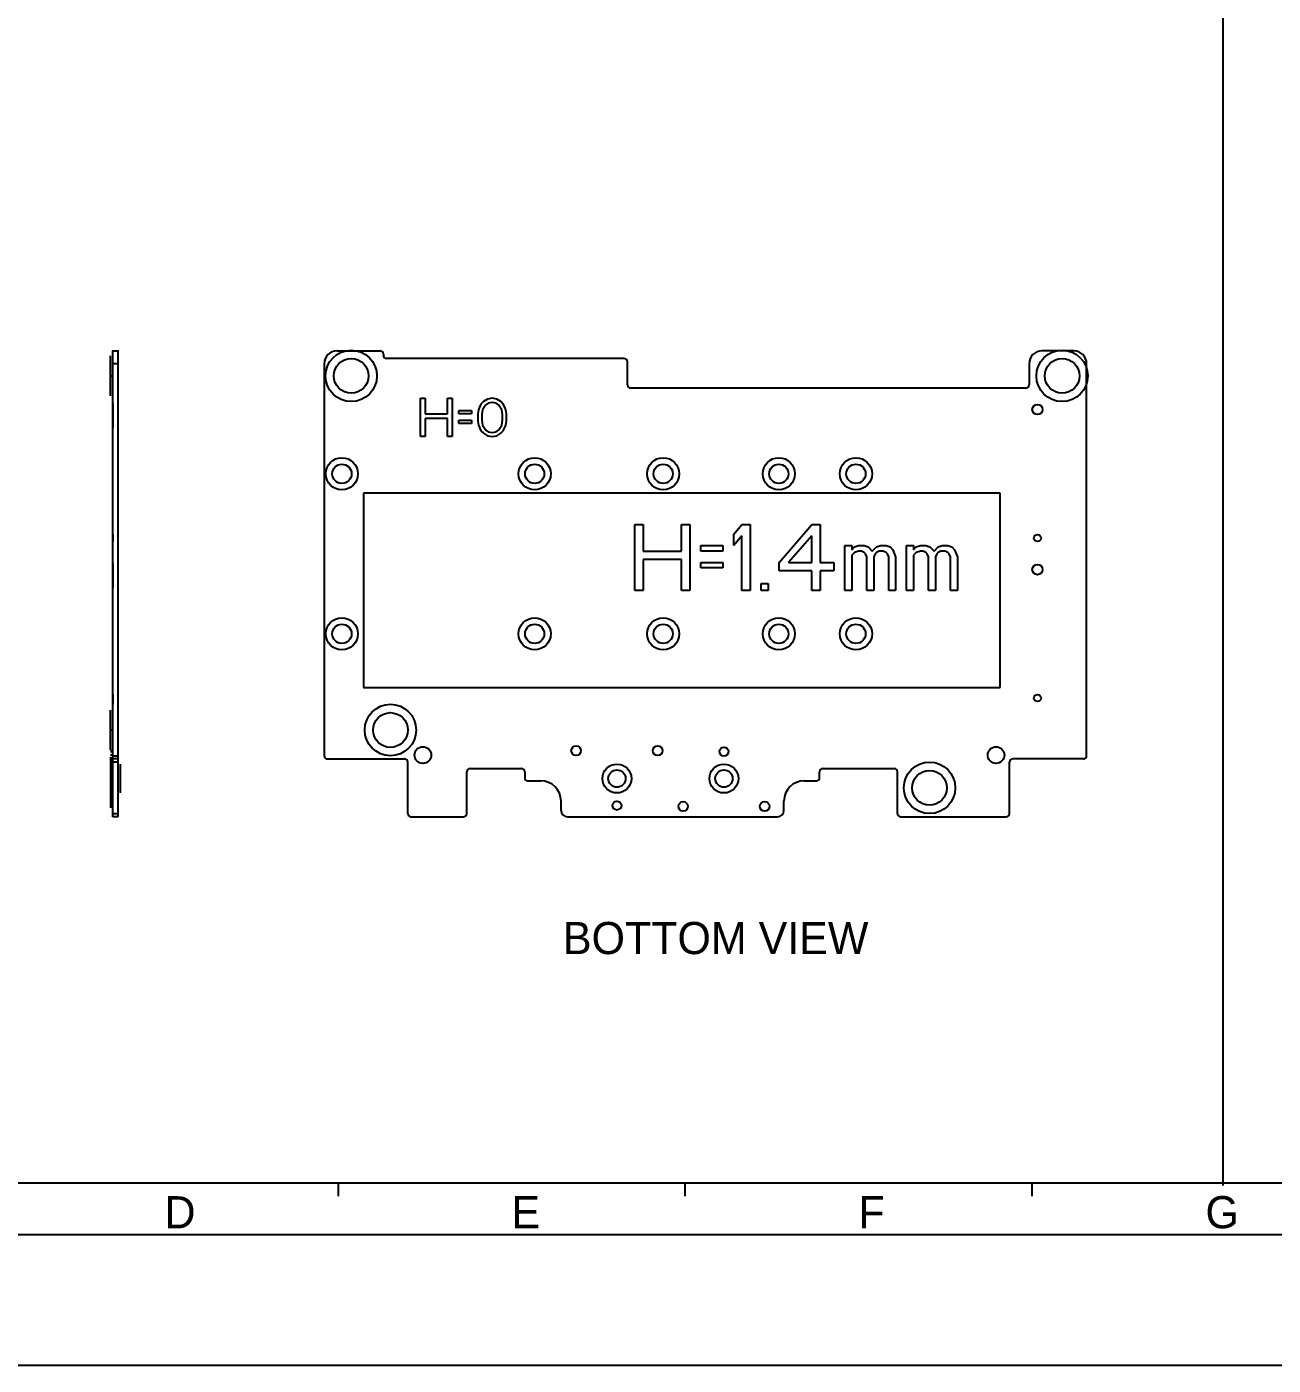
# Model space of a CAD drawing. Header units: millimetres. Extents: x 0 to 594, y 0 to 420.
# Drawn here: x 194 to 388, y 0 to 208.3 of the extents above; entities that cross this region are included whole.
import ezdxf

# ---------------------------------------------------------------- set-up
doc = ezdxf.new("R2010")
doc.units = ezdxf.units.MM
doc.header["$LTSCALE"] = 32.67
doc.layers.get('0').update_dxf_attribs({"linetype": 'CONTINUOUS'})
doc.layers.add('20_ALL_FEATURES', color=7, linetype='CONTINUOUS')
doc.layers.add('ASSEM_MEM', color=7, linetype='CONTINUOUS')
doc.styles.add('TEXTSTYLE_2', font='txt')
doc.styles.add('TEXTSTYLE_8', font='ar_wgl__.ttf')

msp = doc.modelspace()

# ---------------------------------------------------------------- linework, layer by layer
at = {"color": 7, "linetype": 'CONTINUOUS'}
for p, q in [((380.149, 396.999), (380.149, 27.955)), ((564.922, 28.309), (26.422, 28.309)), ((242.422, 28.309), (242.422, 26.309)), ((296.422, 28.309), (296.422, 26.309)), ((350.422, 28.309), (350.422, 26.309)), ((571.422, 20.309), (20.422, 20.309)), ((0, 0), (594, 0))]:
    msp.add_line(p, q, dxfattribs=at)
at = {"layer": '20_ALL_FEATURES', "color": 5, "linetype": 'CONTINUOUS'}
for p, q in [((206.991, 150.847), (206.991, 157.047)), ((206.991, 95.747), (206.991, 101.947)), ((206.991, 94.617), (206.991, 86.747))]:
    msp.add_line(p, q, dxfattribs=at)
at = {"layer": 'ASSEM_MEM', "color": 3, "linetype": 'CONTINUOUS'}
for p, q in [((207.391, 157.943), (207.391, 157.847)), ((208.191, 157.847), (208.191, 157.947)), ((207.361, 149.717), (207.361, 145.817)), ((246.405, 135.705), (246.405, 105.465)), ((345.465, 135.705), (246.405, 135.705)), ((345.465, 105.465), (345.465, 135.705)), ((207.361, 129.267), (207.361, 128.167)), ((288.635, 120.575), (288.635, 130.825)), ((288.635, 130.825), (289.916, 130.825)), ((289.916, 130.825), (289.916, 126.682)), ((295.895, 126.682), (295.895, 130.825)), ((295.895, 130.825), (297.176, 130.825)), ((297.176, 130.825), (297.176, 120.575)), ((304.01, 129.299), (305.291, 130.825)), ((304.01, 127.554), (304.01, 129.299)), ((305.291, 130.825), (306.572, 130.825)), ((306.572, 130.825), (306.572, 120.575)), ((311.056, 124.937), (316.181, 130.825)), ((316.181, 130.825), (317.463, 130.825)), ((317.463, 130.825), (317.463, 124.937)), ((298.885, 126.682), (298.885, 127.554)), ((298.885, 127.554), (302.301, 127.554)), ((302.301, 127.554), (302.301, 126.682)), ((305.291, 129.081), (304.01, 127.554)), ((305.291, 120.575), (305.291, 129.081)), ((316.181, 129.081), (312.551, 124.937)), ((316.181, 124.937), (316.181, 129.081)), ((321.306, 127.554), (322.374, 127.554)), ((321.306, 120.575), (321.306, 127.554)), ((322.374, 127.554), (322.374, 126.9)), ((322.374, 126.9), (322.801, 127.336)), ((322.801, 127.336), (323.442, 127.554)), ((323.442, 127.554), (324.296, 127.554)), ((324.296, 127.554), (324.937, 127.336)), ((324.937, 127.336), (325.577, 126.682)), ((325.577, 126.682), (326.218, 127.336)), ((326.218, 127.336), (326.859, 127.554)), ((326.859, 127.554), (327.713, 127.554)), ((327.713, 127.554), (328.353, 127.336)), ((328.353, 127.336), (328.78, 126.9)), ((330.916, 127.554), (331.984, 127.554)), ((330.916, 120.575), (330.916, 127.554)), ((331.984, 127.554), (331.984, 126.9)), ((331.984, 126.9), (332.411, 127.336)), ((332.411, 127.336), (333.051, 127.554)), ((333.051, 127.554), (333.905, 127.554)), ((333.905, 127.554), (334.546, 127.336)), ((334.546, 127.336), (335.187, 126.682)), ((335.187, 126.682), (335.827, 127.336)), ((335.827, 127.336), (336.468, 127.554)), ((336.468, 127.554), (337.322, 127.554)), ((337.322, 127.554), (337.963, 127.336)), ((337.963, 127.336), (338.39, 126.9)), ((289.916, 126.682), (295.895, 126.682)), ((289.916, 125.373), (289.916, 120.575)), ((295.895, 125.373), (289.916, 125.373)), ((295.895, 120.575), (295.895, 125.373)), ((302.301, 126.682), (298.885, 126.682)), ((322.801, 126.464), (322.374, 126.028)), ((322.374, 126.028), (322.374, 120.575)), ((323.442, 126.682), (322.801, 126.464)), ((323.869, 126.682), (323.442, 126.682)), ((324.296, 126.464), (323.869, 126.682)), ((324.51, 126.246), (324.296, 126.464)), ((324.723, 125.81), (324.51, 126.246)), ((324.723, 120.575), (324.723, 125.81)), ((326.004, 126.246), (325.791, 125.81)), ((325.791, 125.81), (325.791, 120.575)), ((326.218, 126.464), (326.004, 126.246)), ((326.645, 126.682), (326.218, 126.464)), ((327.286, 126.682), (326.645, 126.682)), ((327.713, 126.464), (327.286, 126.682)), ((327.926, 126.246), (327.713, 126.464)), ((328.14, 125.81), (327.926, 126.246)), ((328.14, 120.575), (328.14, 125.81)), ((328.78, 126.9), (329.207, 125.81)), ((329.207, 125.81), (329.207, 120.575)), ((332.411, 126.464), (331.984, 126.028)), ((331.984, 126.028), (331.984, 120.575)), ((333.051, 126.682), (332.411, 126.464)), ((333.478, 126.682), (333.051, 126.682)), ((333.905, 126.464), (333.478, 126.682)), ((334.119, 126.246), (333.905, 126.464)), ((334.332, 125.81), (334.119, 126.246)), ((334.332, 120.575), (334.332, 125.81)), ((335.614, 126.246), (335.4, 125.81)), ((335.4, 125.81), (335.4, 120.575)), ((335.827, 126.464), (335.614, 126.246)), ((336.254, 126.682), (335.827, 126.464)), ((336.895, 126.682), (336.254, 126.682)), ((337.322, 126.464), (336.895, 126.682)), ((337.536, 126.246), (337.322, 126.464)), ((337.749, 125.81), (337.536, 126.246)), ((337.749, 120.575), (337.749, 125.81)), ((338.39, 126.9), (338.817, 125.81)), ((338.817, 125.81), (338.817, 120.575)), ((207.361, 124.817), (207.361, 120.917)), ((298.885, 124.065), (298.885, 124.937)), ((298.885, 124.937), (302.301, 124.937)), ((302.301, 124.065), (298.885, 124.065)), ((302.301, 124.937), (302.301, 124.065)), ((311.056, 123.629), (311.056, 124.937)), ((316.181, 123.629), (311.056, 123.629)), ((312.551, 124.937), (316.181, 124.937)), ((316.181, 120.575), (316.181, 123.629)), ((317.463, 124.937), (319.598, 124.937)), ((319.598, 123.629), (317.463, 123.629)), ((317.463, 123.629), (317.463, 120.575)), ((319.598, 124.937), (319.598, 123.629)), ((308.28, 121.666), (309.348, 121.666)), ((308.28, 120.575), (308.28, 121.666)), ((309.348, 121.666), (309.348, 120.575)), ((289.916, 120.575), (288.635, 120.575)), ((297.176, 120.575), (295.895, 120.575)), ((306.572, 120.575), (305.291, 120.575)), ((309.348, 120.575), (308.28, 120.575)), ((317.463, 120.575), (316.181, 120.575)), ((322.374, 120.575), (321.306, 120.575)), ((325.791, 120.575), (324.723, 120.575)), ((329.207, 120.575), (328.14, 120.575)), ((331.984, 120.575), (330.916, 120.575)), ((335.4, 120.575), (334.332, 120.575)), ((338.817, 120.575), (337.749, 120.575)), ((207.361, 104.367), (207.361, 102.817)), ((246.405, 105.465), (345.465, 105.465)), ((206.991, 94.617), (206.991, 87.977)), ((208.591, 89.047), (208.591, 93.547))]:
    msp.add_line(p, q, dxfattribs=at)
at = {"layer": 'ASSEM_MEM', "color": 7, "linetype": 'CONTINUOUS'}
for p, q in [((207.391, 85.347), (207.391, 157.847)), ((207.391, 157.847), (208.191, 157.847)), ((208.191, 85.347), (208.191, 157.847)), ((242.278, 157.847), (248.978, 157.847)), ((249.478, 157.347), (249.478, 157.147)), ((286.978, 156.647), (249.978, 156.647)), ((356.928, 157.847), (351.978, 157.847)), ((208.191, 155.847), (207.391, 155.847)), ((240.278, 155.847), (240.278, 94.847)), ((287.478, 152.547), (287.478, 156.147)), ((349.978, 155.847), (349.978, 152.547)), ((358.928, 94.847), (358.928, 155.847)), ((349.478, 152.047), (287.978, 152.047)), ((255.253, 144.51), (255.253, 150.46)), ((255.253, 150.46), (255.997, 150.46)), ((255.997, 150.46), (255.997, 148.055)), ((259.468, 148.055), (259.468, 150.46)), ((259.468, 150.46), (260.211, 150.46)), ((260.211, 150.46), (260.211, 144.51)), ((265.665, 150.334), (265.046, 149.954)), ((266.409, 150.46), (265.665, 150.334)), ((267.153, 150.334), (266.409, 150.46)), ((267.773, 149.954), (267.153, 150.334)), ((255.997, 148.055), (259.468, 148.055)), ((261.203, 148.055), (261.203, 148.562)), ((261.203, 148.562), (263.186, 148.562)), ((263.186, 148.055), (261.203, 148.055)), ((263.186, 148.562), (263.186, 148.055)), ((264.302, 148.688), (264.178, 148.055)), ((264.178, 148.055), (264.178, 146.916)), ((264.426, 149.068), (264.302, 148.688)), ((264.674, 149.574), (264.426, 149.068)), ((265.046, 149.954), (264.674, 149.574)), ((264.922, 148.688), (264.798, 147.929)), ((264.798, 147.929), (264.798, 147.042)), ((265.418, 149.448), (264.922, 148.688)), ((265.789, 149.701), (265.418, 149.448)), ((266.409, 149.827), (265.789, 149.701)), ((267.029, 149.701), (266.409, 149.827)), ((267.401, 149.448), (267.029, 149.701)), ((267.897, 148.688), (267.401, 149.448)), ((268.145, 149.574), (267.773, 149.954)), ((268.021, 147.929), (267.897, 148.688)), ((268.021, 147.042), (268.021, 147.929)), ((268.393, 149.068), (268.145, 149.574)), ((268.516, 148.688), (268.393, 149.068)), ((268.64, 148.055), (268.516, 148.688)), ((268.64, 146.916), (268.64, 148.055)), ((255.997, 147.296), (255.997, 144.51)), ((259.468, 147.296), (255.997, 147.296)), ((259.468, 144.51), (259.468, 147.296)), ((261.203, 146.536), (261.203, 147.042)), ((261.203, 147.042), (263.186, 147.042)), ((263.186, 146.536), (261.203, 146.536)), ((263.186, 147.042), (263.186, 146.536)), ((264.178, 146.916), (264.302, 146.283)), ((264.302, 146.283), (264.426, 145.903)), ((264.426, 145.903), (264.674, 145.397)), ((264.798, 147.042), (264.922, 146.283)), ((264.922, 146.283), (265.418, 145.523)), ((267.401, 145.523), (267.897, 146.283)), ((267.897, 146.283), (268.021, 147.042)), ((268.145, 145.397), (268.393, 145.903)), ((268.393, 145.903), (268.516, 146.283)), ((268.516, 146.283), (268.64, 146.916)), ((255.997, 144.51), (255.253, 144.51)), ((260.211, 144.51), (259.468, 144.51)), ((264.674, 145.397), (265.046, 145.017)), ((265.046, 145.017), (265.665, 144.637)), ((265.418, 145.523), (265.789, 145.27)), ((265.665, 144.637), (266.409, 144.51)), ((265.789, 145.27), (266.409, 145.143)), ((266.409, 145.143), (267.029, 145.27)), ((266.409, 144.51), (267.153, 144.637)), ((267.029, 145.27), (267.401, 145.523)), ((267.153, 144.637), (267.773, 145.017)), ((267.773, 145.017), (268.145, 145.397)), ((207.391, 98.847), (206.991, 98.847)), ((206.991, 95.637), (207.391, 95.637)), ((206.991, 95.497), (207.391, 95.497)), ((207.391, 94.947), (206.991, 94.947)), ((207.391, 94.847), (208.191, 94.847)), ((208.191, 94.347), (207.391, 94.347)), ((208.191, 93.847), (207.391, 93.847)), ((240.778, 94.347), (252.778, 94.347)), ((253.278, 85.847), (253.278, 93.847)), ((346.928, 85.847), (346.928, 93.847)), ((358.428, 94.347), (347.428, 94.347)), ((262.478, 85.847), (262.478, 92.347)), ((262.978, 92.847), (270.978, 92.847)), ((271.478, 92.347), (271.478, 91.447)), ((317.378, 91.447), (317.378, 92.347)), ((317.878, 92.847), (328.978, 92.847)), ((329.478, 85.847), (329.478, 92.347)), ((207.391, 91.297), (206.991, 91.297)), ((207.391, 89.847), (206.991, 89.847)), ((271.978, 90.947), (273.978, 90.947)), ((314.978, 90.947), (316.878, 90.947)), ((277.128, 86.347), (277.128, 87.797)), ((311.828, 86.347), (311.828, 87.797)), ((206.991, 87.097), (207.391, 87.097)), ((206.991, 86.957), (207.391, 86.957)), ((207.391, 85.847), (208.191, 85.847)), ((208.191, 85.347), (207.391, 85.347)), ((253.778, 85.347), (261.978, 85.347)), ((278.128, 85.347), (310.828, 85.347)), ((329.978, 85.347), (346.428, 85.347))]:
    msp.add_line(p, q, dxfattribs=at)
at = {"layer": 'ASSEM_MEM', "color": 2, "linetype": 'CONTINUOUS'}
msp.add_line((206.991, 153.947), (207.391, 153.947), dxfattribs=at)
at = {"layer": 'ASSEM_MEM', "color": 3, "linetype": 'CONTINUOUS'}
for centre, radius in [((244.478, 153.947), 4), ((355.118, 153.947), 4), ((243.028, 138.717), 2.5), ((273.028, 138.717), 2.5), ((293.028, 138.717), 2.5), ((311.028, 138.717), 2.5), ((323.028, 138.717), 2.5), ((243.028, 113.817), 2.5), ((273.028, 113.817), 2.5), ((293.028, 113.817), 2.5), ((311.028, 113.817), 2.5), ((323.028, 113.817), 2.5), ((250.578, 98.847), 4), ((334.478, 89.847), 4), ((285.828, 91.297), 2.25), ((302.478, 91.297), 2.25)]:
    msp.add_circle(centre, radius, dxfattribs=at)
at = {"layer": 'ASSEM_MEM', "color": 7, "linetype": 'CONTINUOUS'}
for centre, radius in [((244.478, 153.947), 2.7), ((355.118, 153.947), 2.7), ((351.278, 148.717), 0.8), ((243.028, 138.717), 1.5), ((273.028, 138.717), 1.5), ((293.028, 138.717), 1.5), ((311.028, 138.717), 1.5), ((323.028, 138.717), 1.5), ((351.278, 128.717), 0.55), ((351.278, 123.817), 0.8), ((243.028, 113.817), 1.5), ((273.028, 113.817), 1.5), ((293.028, 113.817), 1.5), ((311.028, 113.817), 1.5), ((323.028, 113.817), 1.5), ((351.278, 103.817), 0.55), ((250.578, 98.847), 2.7), ((255.628, 94.947), 1.3), ((279.483, 95.637), 0.75), ((292.163, 95.637), 0.75), ((302.478, 95.497), 0.7), ((344.828, 94.947), 1.3), ((285.828, 91.297), 1.35), ((302.478, 91.297), 1.35), ((334.478, 89.847), 2.7), ((285.823, 87.097), 0.7), ((296.138, 86.957), 0.75), ((308.818, 86.957), 0.75)]:
    msp.add_circle(centre, radius, dxfattribs=at)
for centre, radius, start, end in [((242.278, 155.847), 2, 90, 180), ((248.978, 157.347), 0.5, 0, 90), ((249.978, 157.147), 0.5, 180, 270), ((286.978, 156.147), 0.5, 0, 90), ((351.978, 155.847), 2, 90, 180), ((356.928, 155.847), 2, 0, 90), ((287.978, 152.547), 0.5, 180, 270), ((349.478, 152.547), 0.5, 270, 360), ((240.778, 94.847), 0.5, 180, 270), ((252.778, 93.847), 0.5, 0, 90), ((347.428, 93.847), 0.5, 90, 180), ((358.428, 94.847), 0.5, 270, 360), ((262.978, 92.347), 0.5, 90, 180), ((270.978, 92.347), 0.5, 0, 90), ((317.878, 92.347), 0.5, 90, 180), ((328.978, 92.347), 0.5, 0, 90), ((271.978, 91.447), 0.5, 180, 270), ((273.978, 87.797), 3.15, 0, 90), ((314.978, 87.797), 3.15, 90, 180), ((316.878, 91.447), 0.5, 270, 360), ((253.778, 85.847), 0.5, 180, 270), ((261.978, 85.847), 0.5, 270, 360), ((278.128, 86.347), 1, 180, 270), ((310.828, 86.347), 1, 270, 360), ((329.978, 85.847), 0.5, 180, 270), ((346.428, 85.847), 0.5, 270, 360)]:
    msp.add_arc(centre, radius, start, end, dxfattribs=at)

# ---------------------------------------------------------------- texts
at = {"color": 7, "linetype": 'CONTINUOUS', "char_height": 5, "attachment_point": 1, "line_spacing_factor": 0.9}
for s, insert, width, style in [('BOTTOM VIEW', (277.425, 68.976), 49.5539, 'TEXTSTYLE_8'), ('D', (215.422, 26.309), 5, 'TEXTSTYLE_2'), ('E', (269.422, 26.309), 5, 'TEXTSTYLE_2'), ('F', (323.422, 26.309), 5, 'TEXTSTYLE_2'), ('G', (377.422, 26.309), 5, 'TEXTSTYLE_2')]:
    msp.add_mtext(s, dxfattribs=dict(at, insert=insert, width=width, style=style))

doc.saveas('drawing.dxf')
